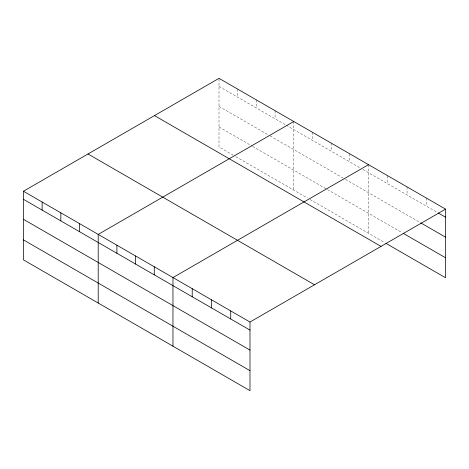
<?xml version="1.0" encoding="UTF-8"?>
<svg xmlns="http://www.w3.org/2000/svg" width="469" height="469" viewBox="0 0 469 469"><rect width="100%" height="100%" fill="white"/><g stroke="black" fill="none" stroke-linecap="round" stroke-linejoin="round"><path stroke-width="0.35" stroke-dasharray="2.35 1.76" d="M219.011 86.413L285.668 124.901M286.295 125.258L360.426 168.06M362.918 169.502L437.477 212.545M219.011 106.399L269.47 135.529M270.097 135.893L344.856 179.052M345.477 179.41L420.083 222.482M219.011 126.982L252.029 146.047M252.65 146.404L326.787 189.206M327.409 189.57L402.068 232.671M233.339 155.239L219.011 146.967L219.011 78.341M235.831 156.675L307.476 198.041M309.968 199.477L384.68 242.614M426.292 198.012L426.292 206.09M407.039 186.897L407.039 194.975M387.781 175.775L387.781 183.854M368.528 164.66L368.528 233.286M349.839 153.867L349.839 161.946M331.149 143.08L331.149 151.159M312.46 132.287L312.46 140.366M293.77 121.5L293.77 190.127M275.08 110.707L275.08 118.786M256.391 99.92L256.391 107.999M237.701 89.128L237.701 97.206"/><path stroke-width="0.7" d="M23.45 191.246L249.989 322.033L249.989 390.659L23.45 259.873L23.45 191.246L219.011 78.341L445.55 209.127L445.55 277.754L385.917 243.329M293.77 121.5L98.209 234.406L98.209 303.033M368.528 164.66L172.967 277.566L172.967 346.192M249.989 322.033L445.55 209.127M438.099 212.903L445.55 217.206M420.705 222.845L445.55 237.185M403.311 233.386L445.55 257.774M154.477 115.597L381.016 246.389M87.984 153.984L314.523 284.777M23.45 199.319L249.989 330.112M23.45 219.304L249.989 350.097M23.45 239.888L249.989 370.68M230.73 310.918L230.73 318.996M211.478 299.802L211.478 307.881M192.22 288.681L192.22 296.76M154.278 266.779L154.278 274.852M135.588 255.986L135.588 264.065M116.898 245.193L116.898 253.272M79.519 223.613L79.519 231.692M60.829 212.826L60.829 220.905M42.14 202.033L42.14 210.112"/></g></svg>
